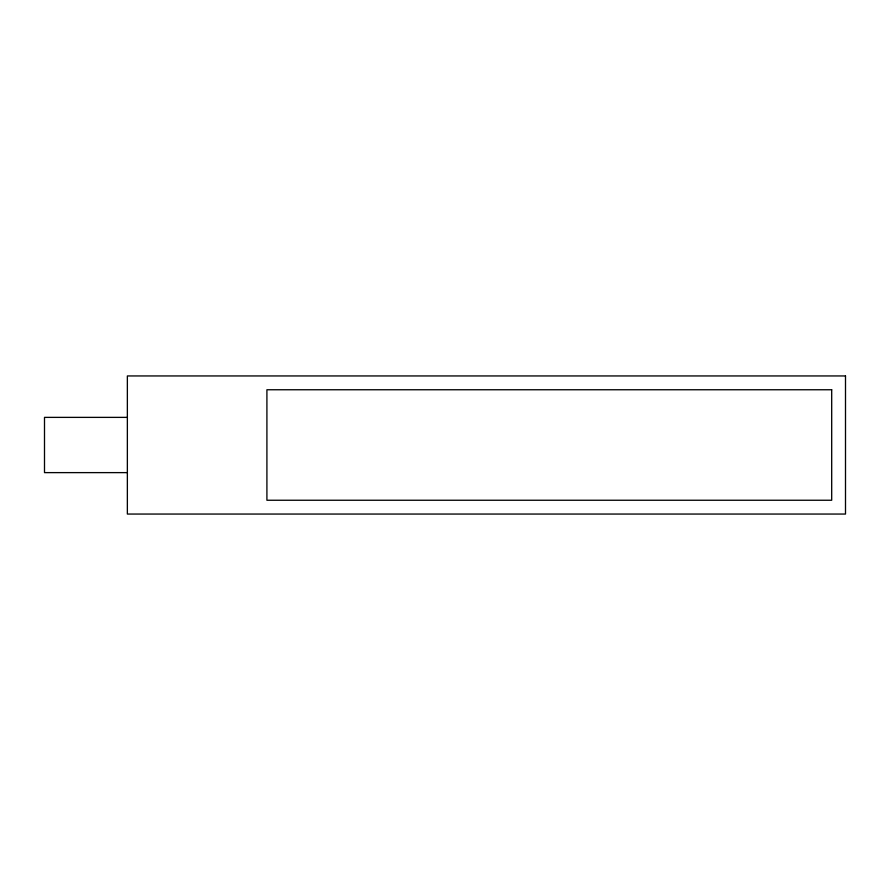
<?xml version="1.0" encoding="UTF-8"?>
<svg xmlns="http://www.w3.org/2000/svg" width="890" height="890" viewBox="0 0 890 890"><rect width="100%" height="100%" fill="white"/><g stroke="black" fill="none" stroke-linecap="round" stroke-linejoin="round"><path stroke-width="1.33" d="M127.359 417.377L44.5 417.377L44.5 472.623L127.359 472.623M845.5 375.947L127.359 375.947L127.359 514.053L845.5 514.053L845.5 375.947M831.694 389.753L266.911 389.753L266.911 500.247L831.694 500.247L831.694 389.753"/></g></svg>
